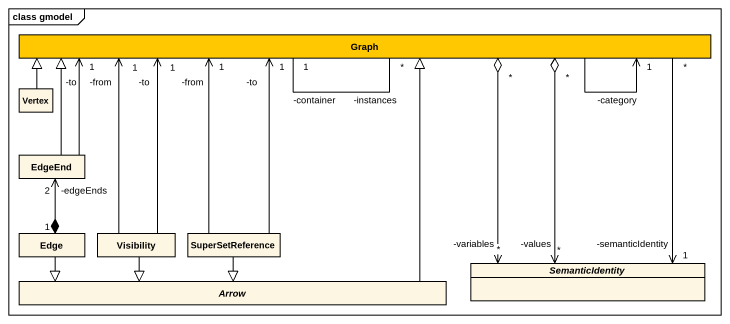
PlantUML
@startuml
mainframe class gmodel
hide circle
hide empty members
class Graph #FFC800
class Vertex
class EdgeEnd
class Edge
class Visibility
class SuperSetReference
abstract class SemanticIdentity
abstract class Arrow
Graph "-category\n1" <-- Graph
Graph "-instances\n*" -- "-container\n1" Graph
Graph "*" o--> "-variables\n*" SemanticIdentity
Graph "*" --> "-semanticIdentity\n1" SemanticIdentity
Graph "*" o--> "-values\n*" SemanticIdentity
Vertex -right-|> Graph
EdgeEnd -right-|> Graph
EdgeEnd -right-> "-to\n1" Graph
Edge "1" *-up-> "-edgeEnds\n2" EdgeEnd
Edge -right-|> Arrow
Visibility -up-> "-to\n1" Graph
Visibility -up-> "-from\n1" Graph
Visibility -right-|> Arrow
SuperSetReference -up-> "-from\n1" Graph
SuperSetReference -up-> "-to\n1" Graph
SuperSetReference --|> Arrow
Arrow -up-|> Graph
@enduml
